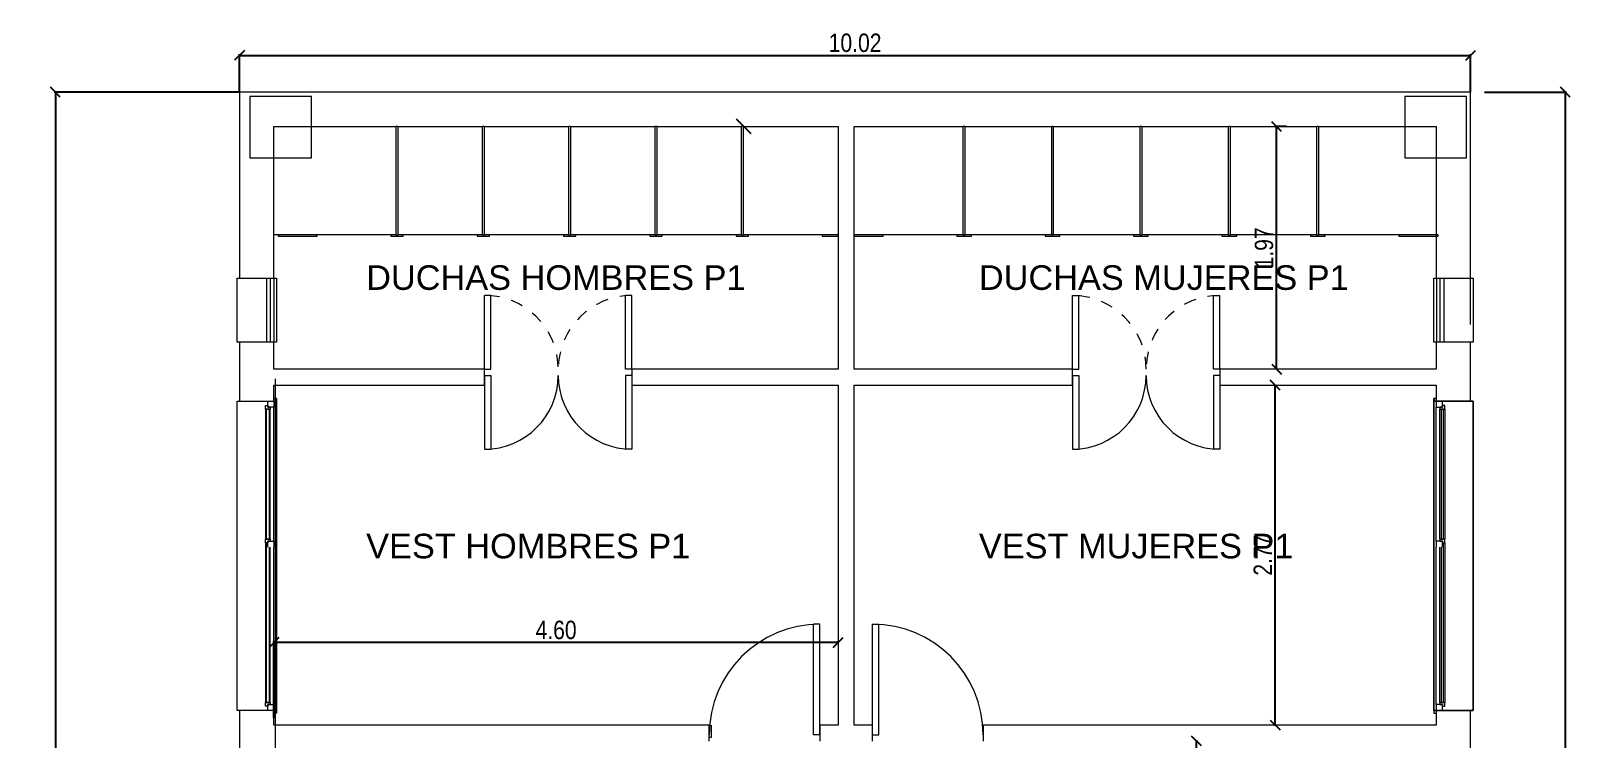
# Model space of a CAD drawing. Header units: millimetres. Extents: x 38 to 139, y 58 to 123.
# Drawn here: x 37.82 to 50.36, y 117.6 to 123.37 of the extents above; entities that cross this region are included whole.
import ezdxf

# ---------------------------------------------------------------- set-up
doc = ezdxf.new("R2010")
doc.units = ezdxf.units.MM
doc.linetypes.add('Dash', pattern=[3.5, 2, -1.5])
doc.linetypes.add('Dash 1_16_', pattern=[0.003174, 0.001587, -0.001587])
for name, color, linetype, lineweight in [('A-DOORSYM', 7, 'Continuous', 9), ('A-FLOROTM', 7, 'Continuous', 9), ('A-GLAZIDM', 7, 'Continuous', 9), ('A-WALL', 7, 'Continuous', 9), ('DIMENSION', 1, 'Continuous', 25), ('S-COLSPRM', 7, 'Continuous', 9)]:
    doc.layers.add(name, color=color, linetype=linetype, lineweight=lineweight)
doc.layers.add('estructura', color=7, linetype='Continuous')
doc.layers.add('Sectores', color=3, linetype='Continuous')
doc.styles.add('ARIALNARROW', font='ARIALN.TTF')
doc.styles.add('MtXpl_Arial_Unicode_', font='ARIALUNI.ttf')
doc.dimstyles.new('C', dxfattribs={"dimscale": 1.5, "dimtxt": 0.15, "dimasz": 0.08, "dimexe": 0.01, "dimexo": 0, "dimgap": 0.025, "dimtad": 1, "dimzin": 0, "dimdsep": 46, "dimtxsty": 'ARIALNARROW', "dimblk": 'OBLIQUE', "dimcen": 0, "dimclrd": 256, "dimclre": 256, "dimclrt": 256, "dimadec": 0, "dimazin": 0, "dimtfac": 1.666667, "dimtofl": 0, "dimtmove": 0, "dimatfit": 0, "dimldrblk": 'OBLIQUE', "dimfxl": 0.1, "dimtolj": 1, "dimtzin": 0, "dimarcsym": 0})

# ---------------------------------------------------------------- blocks, each defined once
blk = doc.blocks.new('_Oblique')
at = {"layer": 'estructura', "color": 0, "lineweight": -2}
blk.add_line((-0.5, -0.5), (0.5, 0.5), dxfattribs=at)
blk = doc.blocks.new('*D12')
at = {"layer": 'Defpoints', "color": 0}
for p in [(39.523379, 122.868709), (38.023379, 93.641209), (39.523379, 93.641209)]:
    blk.add_point(p, dxfattribs=at)
at = {"layer": 'DIMENSION', "lineweight": -2}
for p, q in [((39.523379, 122.868709), (38.013379, 122.868709)), ((38.023379, 122.868709), (38.023379, 93.641209)), ((39.523379, 93.641209), (38.013379, 93.641209))]:
    blk.add_line(p, q, dxfattribs=at)
at = {"layer": 'DIMENSION', "lineweight": -2, "xscale": 0.08, "yscale": 0.08, "zscale": 0.08}
for p, rotation in [((38.023379, 122.868709), 90), ((38.023379, 93.641209), 270)]:
    blk.add_blockref('_Oblique', p, dxfattribs=dict(at, rotation=rotation))
at = {"layer": 'DIMENSION', "insert": (37.921802, 108.254959), "char_height": 0.15, "attachment_point": 5, "rotation": 90, "style": 'ARIALNARROW'}
blk.add_mtext('\\A1;29.23', dxfattribs=at)
blk = doc.blocks.new('*D45')
at = {"layer": 'Defpoints', "color": 0}
for p in [(47.316276, 117.586488), (47.316276, 117.586488), (47.316276, 114.686488)]:
    blk.add_point(p, dxfattribs=at)
at = {"layer": 'DIMENSION', "lineweight": -2}
for p, q in [((47.316276, 117.586488), (47.326276, 117.586488)), ((47.316276, 114.686488), (47.316276, 117.586488)), ((47.316276, 114.686488), (47.326276, 114.686488))]:
    blk.add_line(p, q, dxfattribs=at)
at = {"layer": 'DIMENSION', "lineweight": -2, "xscale": 0.08, "yscale": 0.08, "zscale": 0.08}
for p, rotation in [((47.316276, 117.586488), 90), ((47.316276, 114.686488), 270)]:
    blk.add_blockref('_Oblique', p, dxfattribs=dict(at, rotation=rotation))
at = {"layer": 'DIMENSION', "insert": (47.214699, 116.136488), "char_height": 0.15, "attachment_point": 5, "rotation": 90, "style": 'ARIALNARROW'}
blk.add_mtext('\\A1;2.90', dxfattribs=at)
blk = doc.blocks.new('*D46')
at = {"layer": 'Defpoints', "color": 0}
for p in [(47.95609, 120.483709), (47.95609, 120.483709), (47.95609, 117.716488)]:
    blk.add_point(p, dxfattribs=at)
at = {"layer": 'DIMENSION', "lineweight": -2}
for p, q in [((47.95609, 120.483709), (47.94609, 120.483709)), ((47.95609, 117.716488), (47.95609, 120.483709)), ((47.95609, 117.716488), (47.94609, 117.716488))]:
    blk.add_line(p, q, dxfattribs=at)
at = {"layer": 'DIMENSION', "lineweight": -2, "xscale": 0.08, "yscale": 0.08, "zscale": 0.08}
for p, rotation in [((47.95609, 120.483709), 90), ((47.95609, 117.716488), 270)]:
    blk.add_blockref('_Oblique', p, dxfattribs=dict(at, rotation=rotation))
at = {"layer": 'DIMENSION', "insert": (47.85579, 119.100099), "char_height": 0.15, "attachment_point": 5, "rotation": 90, "style": 'ARIALNARROW'}
blk.add_mtext('\\A1;2.77', dxfattribs=at)
blk = doc.blocks.new('*D47')
at = {"layer": 'Defpoints', "color": 0}
for p in [(47.967954, 122.588709), (48.049283, 122.588709), (47.967954, 120.613709)]:
    blk.add_point(p, dxfattribs=at)
at = {"layer": 'DIMENSION', "lineweight": -2}
for p, q in [((48.049283, 122.588709), (47.957954, 122.588709)), ((47.967954, 120.613709), (47.967954, 122.588709)), ((47.967954, 120.613709), (47.977954, 120.613709))]:
    blk.add_line(p, q, dxfattribs=at)
at = {"layer": 'DIMENSION', "lineweight": -2, "xscale": 0.08, "yscale": 0.08, "zscale": 0.08}
for p, rotation in [((47.967954, 122.588709), 90), ((47.967954, 120.613709), 270)]:
    blk.add_blockref('_Oblique', p, dxfattribs=dict(at, rotation=rotation))
at = {"layer": 'DIMENSION', "insert": (47.866378, 121.601209), "char_height": 0.15, "attachment_point": 5, "rotation": 90, "style": 'ARIALNARROW'}
blk.add_mtext('\\A1;1.97', dxfattribs=at)
blk = doc.blocks.new('*D49')
at = {"layer": 'Defpoints', "color": 0}
for p in [(39.803379, 118.388444), (44.398382, 118.388444), (39.803379, 117.775346)]:
    blk.add_point(p, dxfattribs=at)
at = {"layer": 'DIMENSION', "lineweight": -2}
for p, q in [((39.803379, 117.775346), (39.803379, 118.398444)), ((44.398382, 118.388444), (39.803379, 118.388444)), ((44.398382, 118.388444), (44.398382, 118.398444))]:
    blk.add_line(p, q, dxfattribs=at)
at = {"layer": 'DIMENSION', "lineweight": -2, "xscale": 0.08, "yscale": 0.08, "zscale": 0.08, "rotation": 180}
blk.add_blockref('_Oblique', (39.803379, 118.388444), dxfattribs=at)
at = {"layer": 'DIMENSION', "lineweight": -2, "xscale": 0.08, "yscale": 0.08, "zscale": 0.08}
blk.add_blockref('_Oblique', (44.398382, 118.388444), dxfattribs=at)
at = {"layer": 'DIMENSION', "insert": (42.10088, 118.49002), "char_height": 0.15, "attachment_point": 5, "style": 'ARIALNARROW'}
blk.add_mtext('\\A1;4.60', dxfattribs=at)
blk = doc.blocks.new('*D50')
at = {"layer": 'Defpoints', "color": 0}
for p in [(49.548287, 123.168709), (39.523379, 122.868709), (49.548287, 122.868709)]:
    blk.add_point(p, dxfattribs=at)
at = {"layer": 'DIMENSION', "lineweight": -2}
for p, q in [((39.523379, 122.868709), (39.523379, 123.178709)), ((39.523379, 123.168709), (49.548287, 123.168709)), ((49.548287, 122.868709), (49.548287, 123.178709))]:
    blk.add_line(p, q, dxfattribs=at)
at = {"layer": 'DIMENSION', "lineweight": -2, "xscale": 0.08, "yscale": 0.08, "zscale": 0.08, "rotation": 180}
blk.add_blockref('_Oblique', (39.523379, 123.168709), dxfattribs=at)
at = {"layer": 'DIMENSION', "lineweight": -2, "xscale": 0.08, "yscale": 0.08, "zscale": 0.08}
blk.add_blockref('_Oblique', (49.548287, 123.168709), dxfattribs=at)
at = {"layer": 'DIMENSION', "insert": (44.535833, 123.270286), "char_height": 0.15, "attachment_point": 5, "style": 'ARIALNARROW'}
blk.add_mtext('\\A1;10.02', dxfattribs=at)
blk = doc.blocks.new('*D51')
at = {"layer": 'Defpoints', "color": 0}
for p in [(49.660292, 122.868709), (50.319009, 108.423709), (50.319009, 108.423709)]:
    blk.add_point(p, dxfattribs=at)
at = {"layer": 'DIMENSION', "lineweight": -2}
for p, q in [((49.660292, 122.868709), (50.329009, 122.868709)), ((50.319009, 122.868709), (50.319009, 108.423709)), ((50.319009, 108.423709), (50.329009, 108.423709))]:
    blk.add_line(p, q, dxfattribs=at)
at = {"layer": 'DIMENSION', "lineweight": -2, "xscale": 0.08, "yscale": 0.08, "zscale": 0.08}
for p, rotation in [((50.319009, 122.868709), 90), ((50.319009, 108.423709), 270)]:
    blk.add_blockref('_Oblique', p, dxfattribs=dict(at, rotation=rotation))
at = {"layer": 'DIMENSION', "insert": (50.218709, 115.646209), "char_height": 0.15, "attachment_point": 5, "rotation": 90, "style": 'ARIALNARROW'}
blk.add_mtext('\\A1;14.44', dxfattribs=at)

msp = doc.modelspace()

# ---------------------------------------------------------------- linework, layer by layer
at = {"layer": 'A-DOORSYM', "color": 252}
for p, q in [((41.56938, 121.213709), (41.51838, 121.213709)), ((41.51838, 120.613709), (41.51838, 121.213709)), ((41.56938, 120.613709), (41.56938, 121.213709)), ((42.66738, 120.613709), (42.66738, 121.213709)), ((42.71838, 121.213709), (42.66738, 121.213709)), ((42.71838, 120.613709), (42.71838, 121.213709)), ((46.305834, 121.213709), (46.356834, 121.213709)), ((46.305834, 120.613709), (46.305834, 121.213709)), ((46.356834, 120.613709), (46.356834, 121.213709)), ((47.454834, 120.613709), (47.454834, 121.213709)), ((47.454834, 121.213709), (47.505834, 121.213709)), ((47.505834, 120.613709), (47.505834, 121.213709)), ((41.51838, 120.613709), (41.56938, 120.613709)), ((42.71838, 120.613709), (42.66738, 120.613709)), ((46.305834, 120.613709), (46.356834, 120.613709)), ((47.505834, 120.613709), (47.454834, 120.613709))]:
    msp.add_line(p, q, dxfattribs=at)
at = {"layer": 'A-DOORSYM', "color": 252, "linetype": 'Dash'}
for p, q in [((41.51838, 120.562709), (41.51838, 119.962709)), ((41.51838, 120.562709), (41.56938, 120.562709)), ((41.56938, 120.562709), (41.56938, 119.962709)), ((42.66738, 120.562709), (42.66738, 119.962709)), ((42.71838, 120.562709), (42.66738, 120.562709)), ((42.71838, 120.562709), (42.71838, 119.962709)), ((46.305834, 120.562709), (46.305834, 119.962709)), ((46.305834, 120.562709), (46.356834, 120.562709)), ((46.356834, 120.562709), (46.356834, 119.962709)), ((47.454834, 120.562709), (47.454834, 119.962709)), ((47.505834, 120.562709), (47.454834, 120.562709)), ((47.505834, 120.562709), (47.505834, 119.962709)), ((41.51838, 119.962709), (41.56938, 119.962709)), ((42.71838, 119.962709), (42.66738, 119.962709)), ((46.305834, 119.962709), (46.356834, 119.962709)), ((47.505834, 119.962709), (47.454834, 119.962709)), ((44.197382, 117.637488), (44.197382, 118.537488)), ((44.248382, 118.537488), (44.197382, 118.537488)), ((44.248382, 117.637488), (44.248382, 118.537488)), ((44.678382, 118.537488), (44.729382, 118.537488)), ((44.678382, 117.637488), (44.678382, 118.537488)), ((44.729382, 117.637488), (44.729382, 118.537488)), ((44.248382, 117.637488), (44.197382, 117.637488)), ((44.678382, 117.637488), (44.729382, 117.637488))]:
    msp.add_line(p, q, dxfattribs=at)
at = {"layer": 'A-DOORSYM', "color": 252, "linetype": 'Dash 1_16_'}
for centre, radius, start, end in [((41.51838, 120.613709), 0.600705, 1.962752, 90), ((42.71838, 120.613709), 0.6, 90, 180), ((46.305834, 120.613709), 0.6, 0, 90), ((47.505834, 120.613709), 0.600705, 90, 178.037248)]:
    msp.add_arc(centre, radius, start, end, dxfattribs=at)
at = {"layer": 'A-DOORSYM', "color": 252, "linetype": 'Dash'}
for centre, radius, start, end in [((41.51838, 120.562709), 0.6, 270, 0), ((42.71838, 120.562709), 0.6, 180, 270), ((46.305834, 120.562709), 0.6, 270, 0), ((47.505834, 120.562709), 0.6, 180, 270), ((44.248382, 117.637488), 0.9, 90, 180), ((44.678382, 117.637488), 0.9, 0, 90)]:
    msp.add_arc(centre, radius, start, end, dxfattribs=at)
at = {"layer": 'A-FLOROTM', "color": 252}
for p, q in [((39.838379, 121.708709), (39.803379, 121.708709)), ((40.756382, 121.708709), (40.156382, 121.708709)), ((41.459382, 121.708709), (40.856382, 121.708709)), ((42.162382, 121.708709), (41.559382, 121.708709)), ((42.865382, 121.708709), (42.262382, 121.708709)), ((43.568382, 121.708709), (42.965382, 121.708709)), ((44.268382, 121.708709), (43.668382, 121.708709)), ((45.363287, 121.708709), (44.763287, 121.708709)), ((46.083287, 121.708709), (45.483287, 121.708709)), ((46.803287, 121.708709), (46.203287, 121.708709)), ((47.523287, 121.708709), (46.923287, 121.708709)), ((48.243287, 121.708709), (47.643287, 121.708709)), ((48.963287, 121.708709), (48.363287, 121.708709)), ((43.363432, 117.716488), (43.363432, 117.616488)), ((43.363432, 117.616488), (43.348382, 117.616488))]:
    msp.add_line(p, q, dxfattribs=at)
at = {"layer": 'A-GLAZIDM', "color": 252}
for p, q in [((49.548287, 120.976786), (49.548287, 122.868709)), ((39.503379, 120.834204), (39.503379, 121.354204)), ((39.503379, 121.354204), (39.823379, 121.354204)), ((39.742861, 121.354204), (39.742861, 120.834204)), ((39.773928, 121.354204), (39.773928, 120.834204)), ((39.802409, 121.354204), (39.802409, 120.834204)), ((39.823379, 121.354204), (39.823379, 120.834204)), ((49.248287, 120.834204), (49.248287, 121.354204)), ((49.248287, 121.354204), (49.568287, 121.354204)), ((49.269257, 121.354204), (49.269257, 120.834204)), ((49.297738, 121.354204), (49.297738, 120.834204)), ((49.328805, 121.354204), (49.328805, 120.834204)), ((49.568287, 121.354204), (49.568287, 120.834204)), ((39.823379, 120.834204), (39.503379, 120.834204)), ((49.568287, 120.834204), (49.248287, 120.834204)), ((39.813379, 120.535983), (39.813379, 116.016085)), ((39.503379, 117.834204), (39.503379, 120.354204)), ((39.503379, 120.354204), (39.823379, 120.354204)), ((39.823379, 120.374204), (39.803379, 120.374204)), ((39.823379, 120.354204), (39.823379, 120.374204)), ((39.823379, 120.354204), (39.823379, 117.834204)), ((39.823379, 119.144204), (39.823379, 120.354204)), ((49.248287, 120.374204), (49.268287, 120.374204)), ((49.248287, 120.354204), (49.248287, 120.374204)), ((49.248287, 117.834204), (49.248287, 120.354204)), ((49.248287, 120.354204), (49.568287, 120.354204)), ((49.568287, 120.354204), (49.248287, 120.354204)), ((49.248287, 120.354204), (49.248287, 117.834204)), ((49.248287, 119.144204), (49.248287, 120.354204)), ((49.568287, 120.354204), (49.568287, 117.834204)), ((49.568287, 117.834204), (49.568287, 120.354204)), ((39.733379, 120.289204), (39.733379, 119.229204)), ((39.773379, 119.229204), (39.773379, 120.289204)), ((39.803379, 119.214204), (39.803379, 120.304204)), ((49.268287, 119.214204), (49.268287, 120.304204)), ((49.298287, 119.229204), (49.298287, 120.289204)), ((49.338287, 120.289204), (49.338287, 119.229204)), ((39.733379, 119.199204), (39.733379, 117.899204)), ((39.773379, 117.899204), (39.773379, 119.164204)), ((39.803379, 117.884204), (39.803379, 119.164204)), ((49.268287, 117.884204), (49.268287, 119.164204)), ((49.298287, 117.899204), (49.298287, 119.164204)), ((49.338287, 119.199204), (49.338287, 117.899204)), ((39.823379, 117.834204), (39.823379, 119.044204)), ((49.248287, 117.834204), (49.248287, 119.044204)), ((39.823379, 117.834204), (39.503379, 117.834204)), ((39.823379, 117.814204), (39.803379, 117.814204)), ((39.823379, 117.834204), (39.823379, 117.814204)), ((49.568287, 117.834204), (49.248287, 117.834204)), ((49.248287, 117.834204), (49.568287, 117.834204)), ((49.248287, 117.834204), (49.248287, 117.814204)), ((49.248287, 117.814204), (49.268287, 117.814204))]:
    msp.add_line(p, q, dxfattribs=at)
at = {"layer": 'A-GLAZIDM', "color": 252, "lineweight": 18}
for p, q in [((39.753379, 120.354204), (39.803379, 120.354204)), ((39.753379, 120.304204), (39.753379, 120.354204)), ((39.803379, 120.374204), (39.823379, 120.374204)), ((39.803379, 120.354204), (39.803379, 120.304204)), ((39.823379, 120.374204), (39.823379, 120.354204)), ((49.268287, 120.374204), (49.248287, 120.374204)), ((49.248287, 120.374204), (49.248287, 120.354204)), ((49.268287, 120.354204), (49.268287, 120.304204)), ((49.318287, 120.354204), (49.268287, 120.354204)), ((49.318287, 120.304204), (49.318287, 120.354204)), ((39.733379, 120.319204), (39.753379, 120.319204)), ((39.733379, 120.289204), (39.733379, 120.319204)), ((39.773379, 120.289204), (39.733379, 120.289204)), ((39.743379, 120.289204), (39.763379, 120.289204)), ((39.743379, 119.229204), (39.743379, 120.289204)), ((39.753379, 120.319204), (39.753379, 120.304204)), ((39.753379, 120.304204), (39.773379, 120.304204)), ((39.803379, 120.304204), (39.753379, 120.304204)), ((39.763379, 120.289204), (39.763379, 119.229204)), ((39.773379, 120.304204), (39.773379, 120.289204)), ((49.268287, 120.304204), (49.318287, 120.304204)), ((49.298287, 120.304204), (49.298287, 120.289204)), ((49.318287, 120.304204), (49.298287, 120.304204)), ((49.298287, 120.289204), (49.338287, 120.289204)), ((49.328287, 120.289204), (49.308287, 120.289204)), ((49.308287, 120.289204), (49.308287, 119.229204)), ((49.318287, 120.319204), (49.318287, 120.304204)), ((49.338287, 120.319204), (49.318287, 120.319204)), ((49.328287, 119.229204), (49.328287, 120.289204)), ((49.338287, 120.289204), (49.338287, 120.319204)), ((39.733379, 119.229204), (39.773379, 119.229204)), ((39.733379, 119.199204), (39.733379, 119.229204)), ((39.763379, 119.229204), (39.743379, 119.229204)), ((39.753379, 119.214204), (39.753379, 119.199204)), ((39.773379, 119.214204), (39.753379, 119.214204)), ((39.753379, 119.214204), (39.803379, 119.214204)), ((39.753379, 119.164204), (39.753379, 119.214204)), ((39.773379, 119.229204), (39.773379, 119.214204)), ((39.803379, 119.214204), (39.803379, 119.164204)), ((49.268287, 119.214204), (49.268287, 119.164204)), ((49.318287, 119.214204), (49.268287, 119.214204)), ((49.298287, 119.229204), (49.298287, 119.214204)), ((49.338287, 119.229204), (49.298287, 119.229204)), ((49.298287, 119.214204), (49.318287, 119.214204)), ((49.308287, 119.229204), (49.328287, 119.229204)), ((49.318287, 119.214204), (49.318287, 119.199204)), ((49.318287, 119.164204), (49.318287, 119.214204)), ((49.338287, 119.199204), (49.338287, 119.229204)), ((39.753379, 119.199204), (39.733379, 119.199204)), ((39.743379, 117.899204), (39.743379, 119.199204)), ((39.763379, 119.164204), (39.763379, 117.899204)), ((49.308287, 119.164204), (49.308287, 117.899204)), ((49.318287, 119.199204), (49.338287, 119.199204)), ((49.328287, 117.899204), (49.328287, 119.199204)), ((39.733379, 117.899204), (39.773379, 117.899204)), ((39.733379, 117.869204), (39.733379, 117.899204)), ((39.753379, 117.869204), (39.733379, 117.869204)), ((39.763379, 117.899204), (39.743379, 117.899204)), ((39.753379, 117.884204), (39.753379, 117.869204)), ((39.773379, 117.884204), (39.753379, 117.884204)), ((39.753379, 117.884204), (39.803379, 117.884204)), ((39.753379, 117.834204), (39.753379, 117.884204)), ((39.773379, 117.899204), (39.773379, 117.884204)), ((39.803379, 117.884204), (39.803379, 117.834204)), ((49.268287, 117.884204), (49.268287, 117.834204)), ((49.318287, 117.884204), (49.268287, 117.884204)), ((49.298287, 117.899204), (49.298287, 117.884204)), ((49.338287, 117.899204), (49.298287, 117.899204)), ((49.298287, 117.884204), (49.318287, 117.884204)), ((49.308287, 117.899204), (49.328287, 117.899204)), ((49.318287, 117.884204), (49.318287, 117.869204)), ((49.318287, 117.834204), (49.318287, 117.884204)), ((49.318287, 117.869204), (49.338287, 117.869204)), ((49.338287, 117.869204), (49.338287, 117.899204)), ((39.803379, 117.834204), (39.753379, 117.834204)), ((39.823379, 117.814204), (39.803379, 117.814204)), ((39.823379, 117.834204), (39.823379, 117.814204)), ((49.248287, 117.834204), (49.248287, 117.814204)), ((49.248287, 117.814204), (49.268287, 117.814204)), ((49.268287, 117.834204), (49.318287, 117.834204))]:
    msp.add_line(p, q, dxfattribs=at)
at = {"layer": 'A-WALL', "color": 252, "lineweight": 18}
for p, q in [((39.523379, 122.868709), (39.523379, 121.353684)), ((49.548287, 122.868709), (39.523379, 122.868709)), ((39.803379, 121.354204), (39.803379, 122.588709)), ((39.803379, 122.588709), (40.799882, 122.588709)), ((40.812882, 122.588709), (41.502882, 122.588709)), ((41.515882, 122.588709), (42.205882, 122.588709)), ((42.218882, 122.588709), (42.908882, 122.588709)), ((42.921882, 122.588709), (43.611882, 122.588709)), ((43.624882, 122.588709), (44.398382, 122.588709)), ((44.398382, 122.588709), (44.398382, 120.613709)), ((44.528382, 120.613709), (44.528382, 122.588709)), ((44.528382, 122.588709), (45.416787, 122.588709)), ((45.429787, 122.588709), (46.136787, 122.588709)), ((46.149787, 122.588709), (46.856787, 122.588709)), ((46.869787, 122.588709), (47.576787, 122.588709)), ((47.589787, 122.588709), (48.296787, 122.588709)), ((48.309787, 122.588709), (49.268287, 122.588709)), ((49.268287, 122.588709), (49.268287, 121.354204)), ((40.156382, 121.708709), (39.838379, 121.708709)), ((39.838379, 121.708709), (39.838379, 121.695709)), ((39.838379, 121.695709), (40.156382, 121.695709)), ((40.156382, 121.695709), (40.156382, 121.708709)), ((40.799882, 121.708775), (40.756382, 121.708775)), ((40.756382, 121.708775), (40.756382, 121.695775)), ((40.756382, 121.695775), (40.856382, 121.695775)), ((40.856382, 121.708775), (40.812882, 121.708775)), ((40.856382, 121.695775), (40.856382, 121.708775)), ((41.502882, 121.708775), (41.459382, 121.708775)), ((41.459382, 121.708775), (41.459382, 121.695775)), ((41.459382, 121.695775), (41.559382, 121.695775)), ((41.559382, 121.708775), (41.515882, 121.708775)), ((41.559382, 121.695775), (41.559382, 121.708775)), ((42.205882, 121.708775), (42.162382, 121.708775)), ((42.162382, 121.708775), (42.162382, 121.695775)), ((42.162382, 121.695775), (42.262382, 121.695775)), ((42.262382, 121.708775), (42.218882, 121.708775)), ((42.262382, 121.695775), (42.262382, 121.708775)), ((42.908882, 121.708775), (42.865382, 121.708775)), ((42.865382, 121.708775), (42.865382, 121.695775)), ((42.865382, 121.695775), (42.965382, 121.695775)), ((42.965382, 121.708775), (42.921882, 121.708775)), ((42.965382, 121.695775), (42.965382, 121.708775)), ((43.611882, 121.708775), (43.568382, 121.708775)), ((43.568382, 121.708775), (43.568382, 121.695775)), ((43.568382, 121.695775), (43.668382, 121.695775)), ((43.668382, 121.708775), (43.624882, 121.708775)), ((43.668382, 121.695775), (43.668382, 121.708775)), ((44.398382, 121.708709), (44.268382, 121.708709)), ((44.268382, 121.708709), (44.268382, 121.695709)), ((44.268382, 121.695709), (44.398382, 121.695709)), ((44.763287, 121.708709), (44.528382, 121.708709)), ((44.528382, 121.695709), (44.763287, 121.695709)), ((44.763287, 121.695709), (44.763287, 121.708709)), ((45.416787, 121.708709), (45.363287, 121.708709)), ((45.363287, 121.708709), (45.363287, 121.695709)), ((45.363287, 121.695709), (45.483287, 121.695709)), ((45.483287, 121.708709), (45.429787, 121.708709)), ((45.483287, 121.695709), (45.483287, 121.708709)), ((46.136787, 121.708709), (46.083287, 121.708709)), ((46.083287, 121.708709), (46.083287, 121.695709)), ((46.083287, 121.695709), (46.203287, 121.695709)), ((46.203287, 121.708709), (46.149787, 121.708709)), ((46.203287, 121.695709), (46.203287, 121.708709)), ((46.856787, 121.708709), (46.803287, 121.708709)), ((46.803287, 121.708709), (46.803287, 121.695709)), ((46.803287, 121.695709), (46.923287, 121.695709)), ((46.923287, 121.708709), (46.869787, 121.708709)), ((46.923287, 121.695709), (46.923287, 121.708709)), ((47.576787, 121.708709), (47.523287, 121.708709)), ((47.523287, 121.708709), (47.523287, 121.695709)), ((47.523287, 121.695709), (47.643287, 121.695709)), ((47.643287, 121.708709), (47.589787, 121.708709)), ((47.643287, 121.695709), (47.643287, 121.708709)), ((48.296787, 121.708709), (48.243287, 121.708709)), ((48.243287, 121.708709), (48.243287, 121.695709)), ((48.243287, 121.695709), (48.363287, 121.695709)), ((48.363287, 121.708709), (48.309787, 121.708709)), ((48.363287, 121.695709), (48.363287, 121.708709)), ((49.283287, 121.708709), (48.963287, 121.708709)), ((48.963287, 121.708709), (48.963287, 121.695709)), ((48.963287, 121.695709), (49.283287, 121.695709)), ((49.283287, 121.695709), (49.283287, 121.708709)), ((39.523379, 120.834204), (39.523379, 120.354204)), ((39.803379, 120.613709), (39.803379, 120.834204)), ((49.268287, 120.834204), (49.268287, 120.613709)), ((49.548287, 120.354204), (49.548287, 120.834204)), ((41.51838, 120.613709), (39.803379, 120.613709)), ((41.51838, 120.483709), (41.51838, 120.613709)), ((44.398382, 120.613709), (42.71838, 120.613709)), ((42.71838, 120.613709), (42.71838, 120.483709)), ((46.305834, 120.613709), (44.528382, 120.613709)), ((46.305834, 120.483709), (46.305834, 120.613709)), ((49.268287, 120.613709), (47.505834, 120.613709)), ((47.505834, 120.613709), (47.505834, 120.483709)), ((39.803379, 120.354204), (39.803379, 120.483709)), ((39.803379, 120.483709), (41.51838, 120.483709)), ((42.71838, 120.483709), (44.398382, 120.483709)), ((44.398382, 120.483709), (44.398382, 117.716488)), ((44.528382, 117.716488), (44.528382, 120.483709)), ((44.528382, 120.483709), (46.305834, 120.483709)), ((47.505834, 120.483709), (49.268287, 120.483709)), ((49.268287, 120.483709), (49.268287, 120.354204)), ((39.523379, 117.834204), (39.523379, 116.854204)), ((39.803379, 117.716488), (39.803379, 117.834204)), ((43.348382, 117.716488), (39.803379, 117.716488)), ((43.348382, 117.586488), (43.348382, 117.716488)), ((44.398382, 117.716488), (44.248382, 117.716488)), ((44.248382, 117.716488), (44.248382, 117.586488)), ((44.678382, 117.716488), (44.528382, 117.716488)), ((44.678382, 117.586488), (44.678382, 117.716488)), ((49.268287, 117.716488), (45.578382, 117.716488)), ((45.578382, 117.716488), (45.578382, 117.586488)), ((49.268287, 117.834204), (49.268287, 117.716488)), ((49.548287, 116.854204), (49.548287, 117.834204))]:
    msp.add_line(p, q, dxfattribs=at)
at = {"layer": 'A-WALL', "color": 252}
for p, q in [((40.799882, 121.708775), (40.799882, 122.588709)), ((40.812882, 122.588709), (40.799882, 122.588709)), ((40.812882, 122.588709), (40.812882, 121.708775)), ((41.502882, 121.708775), (41.502882, 122.588709)), ((41.515882, 122.588709), (41.502882, 122.588709)), ((41.515882, 122.588709), (41.515882, 121.708775)), ((42.205882, 121.708775), (42.205882, 122.588709)), ((42.218882, 122.588709), (42.205882, 122.588709)), ((42.218882, 122.588709), (42.218882, 121.708775)), ((42.908882, 121.708775), (42.908882, 122.588709)), ((42.921882, 122.588709), (42.908882, 122.588709)), ((42.921882, 122.588709), (42.921882, 121.708775)), ((43.611882, 121.708775), (43.611882, 122.588709)), ((43.624882, 122.588709), (43.611882, 122.588709)), ((43.624882, 122.588709), (43.624882, 121.708775)), ((45.416787, 121.708709), (45.416787, 122.588709)), ((45.429787, 122.588709), (45.416787, 122.588709)), ((45.429787, 122.588709), (45.429787, 121.708709)), ((46.136787, 121.708709), (46.136787, 122.588709)), ((46.149787, 122.588709), (46.136787, 122.588709)), ((46.149787, 122.588709), (46.149787, 121.708709)), ((46.856787, 121.708709), (46.856787, 122.588709)), ((46.869787, 122.588709), (46.856787, 122.588709)), ((46.869787, 122.588709), (46.869787, 121.708709)), ((47.576787, 121.708709), (47.576787, 122.588709)), ((47.589787, 122.588709), (47.576787, 122.588709)), ((47.589787, 122.588709), (47.589787, 121.708709)), ((48.296787, 121.708709), (48.296787, 122.588709)), ((48.309787, 122.588709), (48.296787, 122.588709)), ((48.309787, 122.588709), (48.309787, 121.708709)), ((40.799882, 121.708775), (40.812882, 121.708775)), ((41.502882, 121.708775), (41.515882, 121.708775)), ((42.205882, 121.708775), (42.218882, 121.708775)), ((42.908882, 121.708775), (42.921882, 121.708775)), ((43.611882, 121.708775), (43.624882, 121.708775)), ((45.416787, 121.708709), (45.429787, 121.708709)), ((46.136787, 121.708709), (46.149787, 121.708709)), ((46.856787, 121.708709), (46.869787, 121.708709)), ((47.576787, 121.708709), (47.589787, 121.708709)), ((48.296787, 121.708709), (48.309787, 121.708709))]:
    msp.add_line(p, q, dxfattribs=at)
at = {"layer": 'estructura', "color": 252, "lineweight": -2}
msp.add_line((43.688984, 122.528709), (43.568984, 122.648709), dxfattribs=at)
at = {"layer": 'S-COLSPRM', "color": 252}
for p, q in [((40.108379, 122.833709), (39.608379, 122.833709)), ((39.608379, 122.833709), (39.608379, 122.333709)), ((40.108379, 122.333709), (40.108379, 122.833709)), ((49.513287, 122.833709), (49.013287, 122.833709)), ((49.013287, 122.833709), (49.013287, 122.333709)), ((49.513287, 122.333709), (49.513287, 122.833709)), ((39.608379, 122.333709), (40.108379, 122.333709)), ((49.013287, 122.333709), (49.513287, 122.333709))]:
    msp.add_line(p, q, dxfattribs=at)

# ---------------------------------------------------------------- texts
at = {"layer": 'Sectores', "style": 'MtXpl_Arial_Unicode_'}
for s, p in [('DUCHAS HOMBRES P1', (40.554557, 121.259584)), ('DUCHAS MUJERES P1', (45.543842, 121.259584)), ('VEST HOMBRES P1', (40.554557, 119.073869)), ('VEST MUJERES P1', (45.543842, 119.073869))]:
    msp.add_text(s, height=0.2, dxfattribs=at).set_placement(p)

# ---------------------------------------------------------------- dimensions: what is measured, and where the dimension line sits
at = {"layer": 'DIMENSION'}
for base, p1, p2, override, picture, middle in [((49.548287, 123.168709), (39.523379, 122.868709), (49.548287, 122.868709), {"dimscale": 1, "dimlfac": 1, "dimtxsty": 'ARIALNARROW', "dimtolj": 1}, '*D50', (44.535833, 123.270286)), ((39.803379, 118.388444), (44.398382, 118.388444), (39.803379, 117.775346), {"dimscale": 1, "dimlfac": 1, "dimtxsty": 'ARIALNARROW', "dimtmove": 1, "dimtolj": 1}, '*D49', (42.10088, 118.49002))]:
    dim = msp.add_linear_dim(base=base, p1=p1, p2=p2, dimstyle='C', override=override, dxfattribs=at)
    dim.commit()
    dim.dimension.update_dxf_attribs({"geometry": picture, "text_midpoint": middle})
for base, p1, p2, angle, override, picture, middle in [((38.023379, 93.641209), (39.523379, 122.868709), (39.523379, 93.641209), 90, {"dimscale": 1, "dimlfac": 1, "dimtxsty": 'ARIALNARROW', "dimtolj": 1}, '*D12', (37.921802, 108.254959)), ((50.319009, 108.423709), (49.660292, 122.868709), (50.319009, 108.423709), 90, {"dimscale": 1, "dimlfac": 1, "dimtxsty": 'ARIALNARROW', "dimtolj": 1}, '*D51', (50.218709, 115.646209)), ((47.967954, 122.588709), (47.967954, 120.613709), (48.049283, 122.588709), 270, {"dimscale": 1, "dimlfac": 1, "dimtxsty": 'ARIALNARROW', "dimtolj": 1}, '*D47', (47.866378, 121.601209)), ((47.95609, 120.483709), (47.95609, 117.716488), (47.95609, 120.483709), 90, {"dimscale": 1, "dimlfac": 1, "dimtxsty": 'ARIALNARROW', "dimtmove": 1, "dimtolj": 1}, '*D46', (47.85579, 119.100099)), ((47.316276, 117.586488), (47.316276, 114.686488), (47.316276, 117.586488), 270, {"dimscale": 1, "dimlfac": 1, "dimtxsty": 'ARIALNARROW', "dimtmove": 1, "dimtolj": 1}, '*D45', (47.214699, 116.136488))]:
    dim = msp.add_linear_dim(base=base, p1=p1, p2=p2, angle=angle, dimstyle='C', override=override, dxfattribs=at)
    dim.commit()
    dim.dimension.update_dxf_attribs({"geometry": picture, "text_midpoint": middle})

doc.saveas('drawing.dxf')
